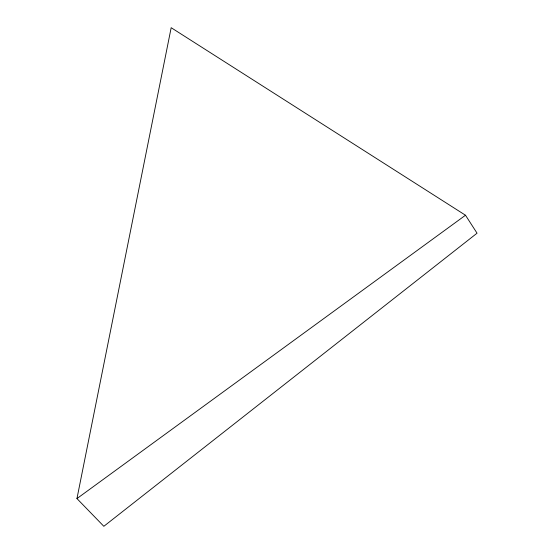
<?xml version="1.0" encoding="UTF-8"?>
<svg xmlns="http://www.w3.org/2000/svg" width="554" height="554" viewBox="0 0 554 554"><rect width="100%" height="100%" fill="white"/><g stroke="black" fill="none" stroke-linecap="round" stroke-linejoin="round"><path stroke-width="0.83" d="M76.951 498.586L171.172 27.7L465.492 215.236L477.049 233.192L103.833 526.3L76.951 498.586L465.492 215.236"/></g></svg>
